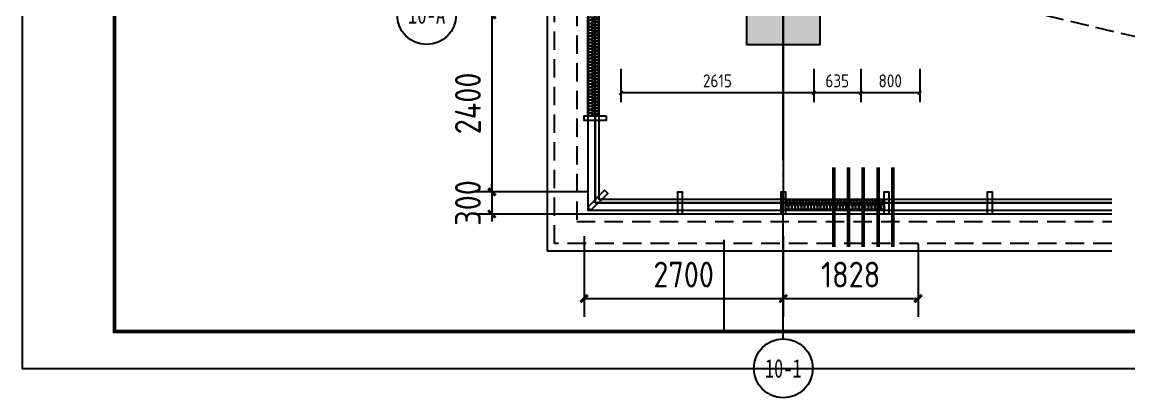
# Model space of a CAD drawing. Extents: x 532544 to 585094, y 87854 to 151914.
# Drawn here: x 532544 to 547545, y 121815 to 126910 of the extents above; entities that cross this region are included whole.
import ezdxf
from ezdxf.enums import TextEntityAlignment as Align

# ---------------------------------------------------------------- set-up
doc = ezdxf.new("R2010")
doc.units = 0
doc.header["$LTSCALE"] = 1000
doc.header["$MEASUREMENT"] = 0
for name, pattern in [('10#楼幕墙$0$109-34 轴网$0$L1$0$$AUDIT_BAD_LTYPE1', [0]), ('104-10 轴网$0$DOTE', [2.42, 2, -0.2, 0.02, -0.2]), ('CACHE', [0.375, 0.25, -0.125]), ('DASH', [0.35, 0.25, -0.1]), ('DASHDOT', [1, 0.5, -0.25, 0, -0.25]), ('DOTE', [2.42, 2, -0.2, 0.02, -0.2])]:
    doc.linetypes.add(name, pattern=pattern)
for name, color, linetype in [('00-图签', 7, 'Continuous'), ('10#楼幕墙$0$A-C_玻璃幕墙', 140, 'Continuous'), ('104-10 轴网$0$01-标注_轴线坐标', 132, 'Continuous'), ('104-10 轴网$0$02-TEXT_轴号', 7, 'Continuous'), ('104-10 轴网$0$A_AXIS-轴线', 36, '104-10 轴网$0$DOTE'), ('104-8910 结构$0$A_STR-砼柱', 51, 'Continuous'), ('A-O_屋面', 201, 'Continuous'), ('A-O_散水', 134, 'Continuous'), ('AXIS_TEXT', 7, 'Continuous'), ('C', 4, 'DASHDOT'), ('PUB_HATCH', 8, 'Continuous')]:
    doc.layers.add(name, color=color, linetype=linetype)
doc.layers.add('000套内', color=226, linetype='Continuous', lineweight=30, plot=False)
doc.styles.add('104-10 轴网$0$_TCH_AXIS', font='STXIHEI.TTF', dxfattribs={"width": 0.75})
doc.styles.add('COMPLEX', font='COMPLEX')
doc.styles.get("Standard").update_dxf_attribs({"font": 'gbenor.shx', "bigfont": 'gbcbig.shx'})
doc.dimstyles.get("Standard").update_dxf_attribs({"dimscale": 100, "dimtxt": 3.5, "dimasz": 1, "dimexe": 2.5, "dimexo": 3, "dimgap": 1.5, "dimtad": 1, "dimdec": 0, "dimzin": 0, "dimdsep": 46, "dimtxsty": 'Standard', "dimblk": 'ARCHTICK', "dimcen": 0.09, "dimadec": 0, "dimazin": 0, "dimtfac": 1, "dimtdec": 0, "dimtix": 1, "dimtmove": 2, "dimatfit": 3, "dimfxl": 1, "dimtolj": 1, "dimtzin": 0, "dimarcsym": 0})

# ---------------------------------------------------------------- blocks, each defined once
blk = doc.blocks.new('_AXISO')
blk.add_circle((0, 0), 0.5)
at = {"layer": 'AXIS_TEXT', "style": 'COMPLEX', "width": 1.041667}
blk.add_attdef('A', text='', height=0.56, dxfattribs=at).set_placement((-0.25, -0.28), (0.25, -0.28), align=Align.FIT)
blk = doc.blocks.new('_FZH')
blk.add_lwpolyline([(-0.5, -0.5), (0.5, -0.5), (0.5, 0.5), (-0.5, 0.5)], close=True)
at = {"layer": 'PUB_HATCH'}
blk.add_solid([(-0.5, -0.5), (0.5, -0.5), (-0.5, 0.5), (0.5, 0.5)], dxfattribs=at)
blk = doc.blocks.new('10#楼幕墙$0$$LinePat$岩棉板')
at = {"color": 0}
for p, q in [((0, -17), (12, -67)), ((12, -67), (24, -17))]:
    blk.add_line(p, q, dxfattribs=at)
for centre, start, end in [((12, -17), 0, 180), ((0, -67), 270, 0), ((24, -67), 180, 270)]:
    blk.add_arc(centre, 12, start, end, dxfattribs=at)
at = {"layer": 'Defpoints'}
blk.add_point((0, 0.1), dxfattribs=at)
at = {"layer": 'Defpoints', "color": 0}
blk.add_point((24, -84), dxfattribs=at)
blk = doc.blocks.new('10#楼幕墙$0$ii')
blk.add_lwpolyline([(-1340, 0), (0, 0), (0, -150), (-1340, -150)], close=True)
at = {"color": 8, "xscale": -1.801075267316308, "yscale": 1.782568518697715, "zscale": 1.782568518697715}
for p in [(-1297, 0), (-1254, 0), (-1210, 0), (-1167, 0), (-1124, 0), (-1081, 0), (-1037, 0), (-994, 0), (-951, 0), (-908, 0), (-865, 0), (-821, 0), (-778, 0), (-735, 0), (-692, 0), (-648, 0), (-605, 0), (-562, 0), (-519, 0), (-475, 0), (-432, 0), (-389, 0), (-346, 0), (-303, 0), (-259, 0), (-216, 0), (-173, 0), (-130, 0), (-86, 0), (-43, 0), (0, 0)]:
    blk.add_blockref('10#楼幕墙$0$$LinePat$岩棉板', p, dxfattribs=at)
blk = doc.blocks.new('_ArchTick')
at = {"color": 0, "linetype": 'ByBlock', "const_width": 0.4}
blk.add_lwpolyline([(-0.5, -0.5), (0.5, 0.5)], dxfattribs=at)
blk = doc.blocks.new('*D136')
at = {"color": 0, "lineweight": -2, "transparency": 16777216}
for p, q in [((540160, 124008), (540160, 122912)), ((542860, 124008), (542860, 122912)), ((540160, 123162), (542860, 123162))]:
    blk.add_line(p, q, dxfattribs=at)
at = {"layer": 'Defpoints', "color": 0, "transparency": 16777216}
for p in [(540160, 124308), (542860, 124308), (542860, 123162)]:
    blk.add_point(p, dxfattribs=at)
at = {"color": 0, "lineweight": -2, "transparency": 16777216, "xscale": 100, "yscale": 100, "zscale": 100, "rotation": 180}
blk.add_blockref('_ArchTick', (540160, 123162), dxfattribs=at)
at = {"color": 0, "lineweight": -2, "transparency": 16777216, "xscale": 100, "yscale": 100, "zscale": 100}
blk.add_blockref('_ArchTick', (542860, 123162), dxfattribs=at)
at = {"color": 0, "transparency": 16777216, "insert": (541510, 123487), "char_height": 350, "attachment_point": 5}
blk.add_mtext('\\A1;2700', dxfattribs=at)
blk = doc.blocks.new('*D137')
at = {"color": 0, "lineweight": -2, "transparency": 16777216}
for p, q in [((542860, 124008), (542860, 122912)), ((544687, 123908), (544687, 122912)), ((542860, 123162), (544687, 123162))]:
    blk.add_line(p, q, dxfattribs=at)
at = {"layer": 'Defpoints', "color": 0, "transparency": 16777216}
for p in [(542860, 124308), (544687, 124208), (544687, 123162)]:
    blk.add_point(p, dxfattribs=at)
at = {"color": 0, "lineweight": -2, "transparency": 16777216, "xscale": 100, "yscale": 100, "zscale": 100, "rotation": 180}
blk.add_blockref('_ArchTick', (542860, 123162), dxfattribs=at)
at = {"color": 0, "lineweight": -2, "transparency": 16777216, "xscale": 100, "yscale": 100, "zscale": 100}
blk.add_blockref('_ArchTick', (544687, 123162), dxfattribs=at)
at = {"color": 0, "transparency": 16777216, "insert": (543774, 123487), "char_height": 350, "attachment_point": 5}
blk.add_mtext('\\A1;1828', dxfattribs=at)
blk = doc.blocks.new('*D94')
at = {"color": 0, "lineweight": -2, "transparency": 16777216}
for p, q in [((538646, 127008), (538661, 127008)), ((538911, 127008), (538911, 124608)), ((538646, 124608), (538661, 124608))]:
    blk.add_line(p, q, dxfattribs=at)
at = {"layer": 'Defpoints', "color": 0, "transparency": 16777216}
for p in [(538946, 127008), (538911, 124608), (538946, 124608)]:
    blk.add_point(p, dxfattribs=at)
at = {"color": 0, "lineweight": -2, "transparency": 16777216, "xscale": 100, "yscale": 100, "zscale": 100}
for p, rotation in [((538911, 127008), 90), ((538911, 124608), 270)]:
    blk.add_blockref('_ArchTick', p, dxfattribs=dict(at, rotation=rotation))
at = {"color": 0, "transparency": 16777216, "insert": (538586, 125808), "char_height": 350, "attachment_point": 5, "rotation": 90}
blk.add_mtext('\\A1;2400', dxfattribs=at)
blk = doc.blocks.new('*D95')
at = {"color": 0, "lineweight": -2, "transparency": 16777216}
for p, q in [((538911, 124608), (538911, 124708)), ((540220, 124608), (538661, 124608)), ((538911, 124608), (538911, 124308)), ((540219, 124308), (538661, 124308)), ((538911, 124308), (538911, 124208))]:
    blk.add_line(p, q, dxfattribs=at)
at = {"layer": 'Defpoints', "color": 0, "transparency": 16777216}
for p in [(540520, 124608), (538911, 124308), (540519, 124308)]:
    blk.add_point(p, dxfattribs=at)
at = {"color": 0, "lineweight": -2, "transparency": 16777216, "xscale": 100, "yscale": 100, "zscale": 100}
for p, rotation in [((538911, 124608), 270), ((538911, 124308), 90)]:
    blk.add_blockref('_ArchTick', p, dxfattribs=dict(at, rotation=rotation))
at = {"color": 0, "transparency": 16777216, "insert": (538586, 124458), "char_height": 350, "attachment_point": 5, "rotation": 90}
blk.add_mtext('\\A1;300', dxfattribs=at)
blk = doc.blocks.new('*D111')
at = {"color": 0, "lineweight": -2, "transparency": 16777216}
for p, q in [((543910, 126278), (543910, 125826)), ((544710, 126278), (544710, 125826)), ((544710, 125951), (543910, 125951))]:
    blk.add_line(p, q, dxfattribs=at)
at = {"layer": 'Defpoints', "color": 0, "transparency": 16777216}
for p in [(543910, 126428), (544710, 126428), (543910, 125951)]:
    blk.add_point(p, dxfattribs=at)
at = {"color": 0, "lineweight": -2, "transparency": 16777216, "xscale": 50, "yscale": 50, "zscale": 50, "rotation": 180}
blk.add_blockref('_ArchTick', (543910, 125951), dxfattribs=at)
at = {"color": 0, "lineweight": -2, "transparency": 16777216, "xscale": 50, "yscale": 50, "zscale": 50}
blk.add_blockref('_ArchTick', (544710, 125951), dxfattribs=at)
at = {"color": 0, "transparency": 16777216, "insert": (544310, 126114), "char_height": 175, "attachment_point": 5}
blk.add_mtext('\\A1;800', dxfattribs=at)
blk = doc.blocks.new('*D112')
at = {"color": 0, "lineweight": -2, "transparency": 16777216}
for p, q in [((543275, 126278), (543275, 125826)), ((543910, 126278), (543910, 125826)), ((543910, 125951), (543275, 125951))]:
    blk.add_line(p, q, dxfattribs=at)
at = {"layer": 'Defpoints', "color": 0, "transparency": 16777216}
for p in [(543275, 126428), (543910, 126428), (543275, 125951)]:
    blk.add_point(p, dxfattribs=at)
at = {"color": 0, "lineweight": -2, "transparency": 16777216, "xscale": 50, "yscale": 50, "zscale": 50, "rotation": 180}
blk.add_blockref('_ArchTick', (543275, 125951), dxfattribs=at)
at = {"color": 0, "lineweight": -2, "transparency": 16777216, "xscale": 50, "yscale": 50, "zscale": 50}
blk.add_blockref('_ArchTick', (543910, 125951), dxfattribs=at)
at = {"color": 0, "transparency": 16777216, "insert": (543592, 126114), "char_height": 175, "attachment_point": 5}
blk.add_mtext('\\A1;635', dxfattribs=at)
blk = doc.blocks.new('*D113')
at = {"color": 0, "lineweight": -2, "transparency": 16777216}
for p, q in [((540660, 126278), (540660, 125826)), ((543275, 126278), (543275, 125826)), ((543275, 125951), (540660, 125951))]:
    blk.add_line(p, q, dxfattribs=at)
at = {"layer": 'Defpoints', "color": 0, "transparency": 16777216}
for p in [(540660, 126428), (543275, 126428), (540660, 125951)]:
    blk.add_point(p, dxfattribs=at)
at = {"color": 0, "lineweight": -2, "transparency": 16777216, "xscale": 50, "yscale": 50, "zscale": 50, "rotation": 180}
blk.add_blockref('_ArchTick', (540660, 125951), dxfattribs=at)
at = {"color": 0, "lineweight": -2, "transparency": 16777216, "xscale": 50, "yscale": 50, "zscale": 50}
blk.add_blockref('_ArchTick', (543275, 125951), dxfattribs=at)
at = {"color": 0, "transparency": 16777216, "insert": (541968, 126114), "char_height": 175, "attachment_point": 5}
blk.add_mtext('\\A1;2615', dxfattribs=at)

msp = doc.modelspace()

# ---------------------------------------------------------------- linework, layer by layer
at = {"linetype": 'DASH'}
msp.add_line((544710, 127408.4), (555317.5, 124891.7), dxfattribs=at)
at = {"linetype": '10#楼幕墙$0$109-34 轴网$0$L1$0$$AUDIT_BAD_LTYPE1'}
msp.add_lwpolyline([(542860, 127008.4), (542860, 124509.7)], dxfattribs=at)
at = {"layer": '00-图签'}
msp.add_lwpolyline([(585093.5, 122214.3), (585093.5, 151914.3), (532543.5, 151914.3), (532543.5, 122214.3)], close=True, dxfattribs=at)
at = {"layer": '00-图签', "const_width": 50}
msp.add_lwpolyline([(584593.5, 122714.3), (584593.5, 151414.3), (533793.5, 151414.3), (533793.5, 122714.3)], close=True, dxfattribs=at)
at = {"layer": '000套内'}
for p, q in [((540310, 124458.4), (540310, 127308.4)), ((547311.5, 124458.4), (540310, 124458.4))]:
    msp.add_line(p, q, dxfattribs=at)
at = {"layer": '10#楼幕墙$0$A-C_玻璃幕墙'}
for points in [[(540210, 128378.4), (540210, 124358.4), (547311.5, 124358.4)], [(540360, 128378.4), (540360, 124508.4), (547311.5, 124508.4)]]:
    msp.add_lwpolyline(points, dxfattribs=at)
for points in [[(540460, 125638.4), (540460, 125578.4), (540160, 125578.4), (540160, 125638.4)], [(540210, 124400.9), (540252.4, 124358.4), (540481.2, 124587.2), (540438.8, 124629.7)], [(541490, 124308.4), (541430, 124308.4), (541430, 124608.4), (541490, 124608.4)], [(542890, 124308.4), (542830, 124308.4), (542830, 124608.4), (542890, 124608.4)], [(544290, 124308.4), (544230, 124308.4), (544230, 124608.4), (544290, 124608.4)], [(545690, 124308.4), (545630, 124308.4), (545630, 124608.4), (545690, 124608.4)]]:
    msp.add_lwpolyline(points, close=True, dxfattribs=at)
at = {"layer": '104-10 轴网$0$A_AXIS-轴线', "color": 8, "linetype": '104-10 轴网$0$DOTE'}
msp.add_line((542860, 122615.4), (542860, 136519.9), dxfattribs=at)
at = {"layer": 'A-O_屋面', "linetype": 'DASH', "ltscale": 5}
msp.add_lwpolyline([(547311.5, 122706.5), (542060, 122706.5), (542060, 124308.4)], dxfattribs=at)
at = {"layer": 'A-O_散水'}
for p, q in [((539660, 136104.5), (539660, 123808.4)), ((547311.5, 124308.4), (540160, 124308.4)), ((539660, 123808.4), (547311.5, 123808.4))]:
    msp.add_line(p, q, dxfattribs=at)
at = {"layer": 'A-O_散水', "linetype": 'CACHE'}
for p, q in [((539760, 123908.4), (539760, 136104.5)), ((540060, 136104.5), (540060, 124208.4)), ((540060, 124208.4), (547311.5, 124208.4)), ((547311.5, 123908.4), (539760, 123908.4))]:
    msp.add_line(p, q, dxfattribs=at)
at = {"layer": 'C', "linetype": 'DOTE', "lineweight": -2, "ltscale": 0.2, "const_width": 50}
for points in [[(543545.1, 124941.1), (543545.1, 123859.3)], [(543745.1, 124941.1), (543745.1, 123859.3)], [(543945.1, 124941.1), (543945.1, 123859.3)], [(544145.1, 124941.1), (544145.1, 123859.3)], [(544345.1, 124941.1), (544345.1, 123859.3)]]:
    msp.add_lwpolyline(points, dxfattribs=at)

# ---------------------------------------------------------------- block references
at = {"layer": '10#楼幕墙$0$A-C_玻璃幕墙'}
for p, rotation in [((540210, 126978.4), 90), ((542890, 124358.4), 180)]:
    msp.add_blockref('10#楼幕墙$0$ii', p, dxfattribs=dict(at, rotation=rotation))
at = {"layer": '104-10 轴网$0$01-标注_轴线坐标'}
ref = msp.add_blockref('_AXISO', (538026.2, 127008.4), dxfattribs=dict(at, xscale=800, yscale=800, zscale=800))
ref.add_attrib('A', '10-A', dxfattribs={"layer": '104-10 轴网$0$02-TEXT_轴号', "height": 237.33, "style": '104-10 轴网$0$_TCH_AXIS', "width": 0.732353}).set_placement((537772.6, 126889.8), (538279.8, 126889.8), align=Align.FIT)
ref = msp.add_blockref('_AXISO', (542860, 122215.4), dxfattribs=dict(at, xscale=800, yscale=800, zscale=800))
ref.add_attrib('A', '10-1', dxfattribs={"layer": '104-10 轴网$0$02-TEXT_轴号', "height": 252.11, "style": '104-10 轴网$0$_TCH_AXIS', "width": 0.743037}).set_placement((542610, 122089.4), (543110, 122089.4), align=Align.FIT)
at = {"layer": '104-8910 结构$0$A_STR-砼柱', "xscale": 1000, "yscale": 800.0000000001746, "zscale": 800.0000000001746, "rotation": 179.9999999999967}
msp.add_blockref('_FZH', (542860, 127008.4), dxfattribs=at)

# ---------------------------------------------------------------- dimensions: what is measured, and where the dimension line sits
for base, p1, p2, picture, middle in [((538910.8, 124608.4), (538946.5, 127008.4), (538946.5, 124608.4), '*D94', (538585.8, 125808.4)), ((538910.8, 124308.4), (540520.5, 124608.4), (540519.1, 124308.4), '*D95', (538585.8, 124458.4))]:
    dim = msp.add_linear_dim(base=base, p1=p1, p2=p2, angle=90, dimstyle='Standard')
    dim.commit()
    dim.dimension.update_dxf_attribs({"geometry": picture, "text_midpoint": middle})
for base, p1, p2, picture, middle in [((540660, 125951.1), (543275, 126428.1), (540660, 126428.1), '*D113', (541967.5, 126113.6)), ((543275, 125951.1), (543910, 126428.1), (543275, 126428.1), '*D112', (543592.5, 126113.6)), ((543910, 125951.2), (544710, 126428.1), (543910, 126428.1), '*D111', (544310, 126113.7))]:
    dim = msp.add_linear_dim(base=base, p1=p1, p2=p2, dimstyle='Standard', override={"dimscale": 50})
    dim.commit()
    dim.dimension.update_dxf_attribs({"geometry": picture, "text_midpoint": middle})
for base, p1, p2, picture, middle in [((542860, 123162), (540160, 124308.4), (542860, 124308.4), '*D136', (541510, 123487)), ((544687.5, 123162), (542860, 124308.4434773), (544687.5, 124208.4434773), '*D137', (543773.75, 123487))]:
    dim = msp.add_linear_dim(base=base, p1=p1, p2=p2, dimstyle='Standard')
    dim.commit()
    dim.dimension.update_dxf_attribs({"geometry": picture, "text_midpoint": middle})

doc.saveas('drawing.dxf')
